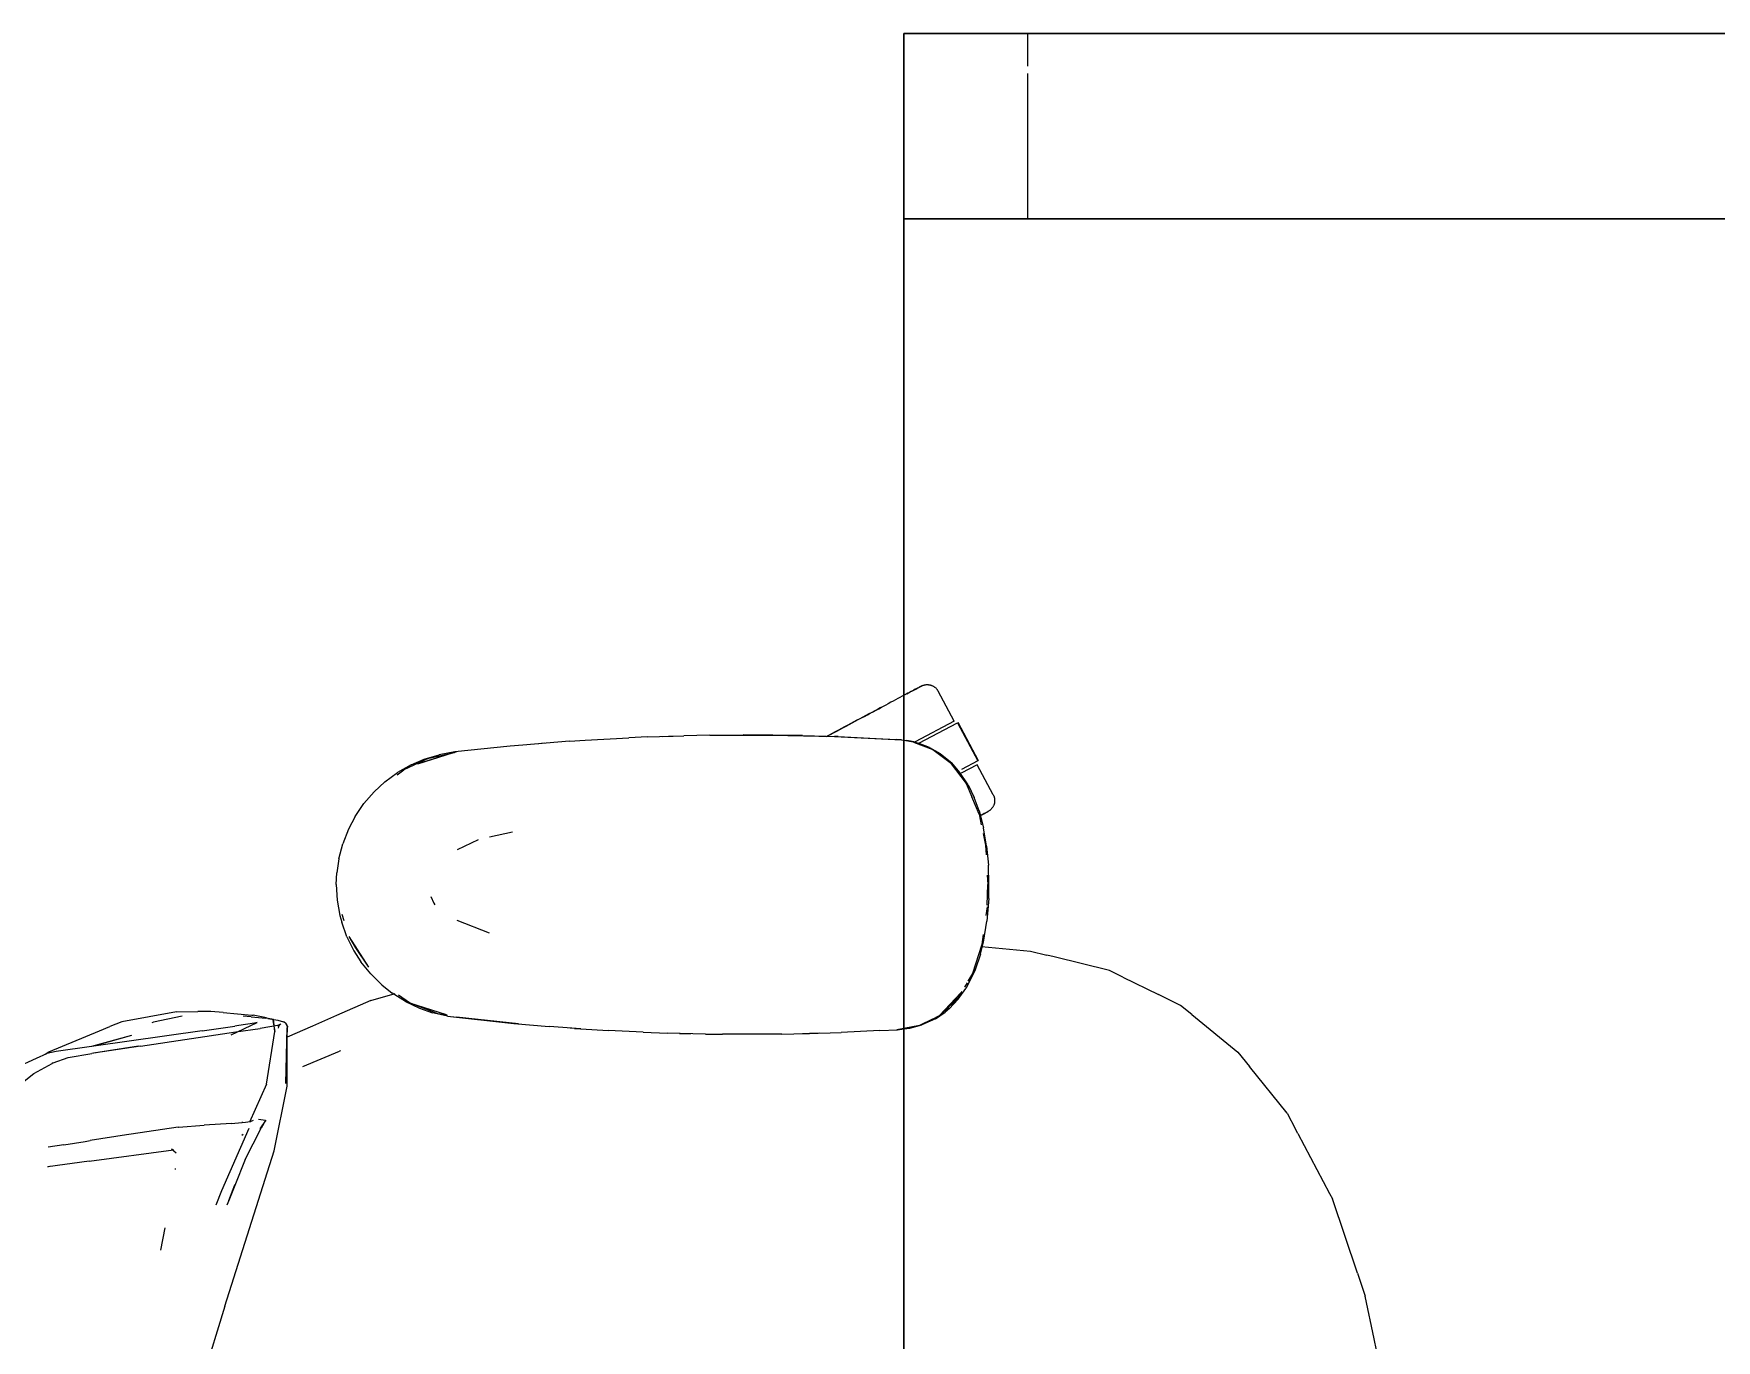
# Model space of a CAD drawing. Header units: millimetres. Extents: x 155927 to 326028, y -36033 to 97293.
# Drawn here: x 213525 to 214070, y 10553 to 10976 of the extents above; entities that cross this region are included whole.
import ezdxf

# ---------------------------------------------------------------- set-up
doc = ezdxf.new("R2010")
doc.units = ezdxf.units.MM
doc.header["$MEASUREMENT"] = 0
doc.layers.add('G-IMPT', color=8, linetype='CONTINUOUS', lineweight=9)
doc.layers.add('I-FURN', color=8, linetype='CONTINUOUS', lineweight=9)

msp = doc.modelspace()

# ---------------------------------------------------------------- linework, layer by layer
at = {"layer": 'G-IMPT'}
for p, q in [((213679.6, 10744.91), (213661.67, 10743.01)), ((213683.73, 10745.26), (213679.6, 10744.91)), ((213698.79, 10746.51), (213683.73, 10745.26)), ((213690.6, 10745.86), (213688.93, 10745.69)), ((213698.79, 10746.51), (213703.88, 10746.83)), ((213703.88, 10746.83), (213718.01, 10747.64)), ((213724.04, 10747.9), (213718.01, 10747.64)), ((213724.04, 10747.9), (213735.8, 10748.29)), ((213728.92, 10748.04), (213730.86, 10748.15)), ((213730.86, 10748.15), (213732.36, 10748.16)), ((213744.22, 10748.45), (213735.8, 10748.29)), ((213744.22, 10748.45), (213755.01, 10748.54)), ((213744.22, 10748.45), (213764.4, 10748.5)), ((213744.22, 10748.45), (213774.23, 10748.34)), ((213774.23, 10748.34), (213755.01, 10748.54)), ((213764.29, 10748.46), (213766.44, 10748.48)), ((213764.4, 10748.5), (213774.23, 10748.34)), ((213764.4, 10748.5), (213785.8, 10747.99)), ((213764.4, 10748.5), (213784.59, 10748.03)), ((213766.44, 10748.48), (213768.35, 10748.41)), ((213774.23, 10748.34), (213785.8, 10747.99)), ((213785.8, 10747.99), (213784.59, 10748.03)), ((213784.59, 10748.03), (213806.37, 10746.95)), ((213784.59, 10748.03), (213804.77, 10747.06)), ((213785.8, 10747.99), (213806.37, 10746.95)), ((213802.53, 10747.14), (213804.77, 10747.06)), ((213806.37, 10746.95), (213804.77, 10747.06)), ((213806.37, 10746.95), (213808.02, 10746.69)), ((213810.23, 10746.23), (213807.07, 10746.71)), ((213810.41, 10746.25), (213808.02, 10746.69)), ((213810.23, 10746.23), (213816.43, 10743.82)), ((213810.41, 10746.25), (213811.76, 10745.88)), ((213815.4, 10744.49), (213811.76, 10745.88)), ((213815.4, 10744.49), (213818.83, 10742.53)), ((213647.53, 10738.84), (213643.09, 10736.32)), ((213653.22, 10740.97), (213645.15, 10737.23)), ((213647.53, 10738.84), (213651.77, 10740.65)), ((213662.19, 10743.01), (213649.73, 10739.18)), ((213649.73, 10739.18), (213658.87, 10742.09)), ((213651.77, 10740.65), (213656.63, 10742.11)), ((213653.22, 10740.97), (213661.62, 10742.88)), ((213661.67, 10743.01), (213656.63, 10742.11)), ((213662.19, 10743.01), (213658.87, 10742.09)), ((213816.43, 10743.82), (213822.05, 10739.65)), ((213818.83, 10742.53), (213822.57, 10739.45)), ((213822.05, 10739.65), (213827.27, 10732.86)), ((213825.24, 10736.41), (213822.57, 10739.45)), ((213639, 10733.33), (213643.09, 10736.32)), ((213643.05, 10735.63), (213645.15, 10737.23)), ((213827.9, 10732.37), (213825.24, 10736.41)), ((213632.24, 10726.33), (213635.57, 10730.16)), ((213639, 10733.33), (213635.57, 10730.16)), ((213827.27, 10732.86), (213829.11, 10728.47)), ((213827.9, 10732.37), (213829.88, 10728.29)), ((213831.44, 10722.84), (213829.11, 10728.47)), ((213831.46, 10723.96), (213829.88, 10728.29)), ((213629.41, 10722.16), (213632.24, 10726.33)), ((213831.44, 10722.84), (213832.15, 10719.38)), ((213831.46, 10723.96), (213832.89, 10718.48)), ((213627.22, 10718), (213625.39, 10713.29)), ((213629.41, 10722.16), (213627.22, 10718)), ((213680.39, 10717.04), (213672.96, 10715.47)), ((213833.89, 10712.55), (213832.89, 10718.48)), ((213624.13, 10708.42), (213625.39, 10713.29)), ((213662.56, 10711.44), (213669.34, 10714.7)), ((213832.71, 10716.63), (213833.48, 10712.88)), ((213833.48, 10712.88), (213833.68, 10709.68)), ((213833.89, 10712.55), (213834.46, 10706.4)), ((213624.13, 10708.42), (213623.48, 10703.91)), ((213834.64, 10700.06), (213834.46, 10706.4)), ((213623.31, 10700.06), (213623.48, 10703.91)), ((213834.07, 10703.17), (213834.27, 10700.06)), ((213623.31, 10700.06), (213623.61, 10695.02)), ((213653.92, 10696.23), (213654.94, 10694.01)), ((213834.55, 10695.55), (213833.98, 10688.24)), ((213834.05, 10693.39), (213834.27, 10700.06)), ((213834.55, 10695.55), (213834.64, 10700.06)), ((213623.61, 10695.02), (213624.49, 10690.07)), ((213624.49, 10690.07), (213625.05, 10687.94)), ((213625.85, 10688.38), (213625.23, 10690.41)), ((213654.94, 10694.01), (213655.24, 10693.56)), ((213834.03, 10692.89), (213833.64, 10690.11)), ((213626.76, 10683.17), (213625.05, 10687.94)), ((213672.89, 10684.34), (213662.46, 10688.48)), ((213832.86, 10681.47), (213833.98, 10688.24)), ((213626.76, 10683.17), (213629, 10678.66)), ((213627.41, 10683.26), (213629.57, 10679.59)), ((213627.41, 10683.26), (213633.73, 10673.31)), ((213629.57, 10679.59), (213633.73, 10673.31)), ((213832.31, 10680.63), (213829.28, 10671.24)), ((213831.88, 10677.55), (213832.86, 10681.47)), ((213832.18, 10680.01), (213848.05, 10678.57)), ((213832.77, 10683.92), (213832.31, 10680.63)), ((213629, 10678.66), (213631.27, 10675.11)), ((213634.46, 10671.14), (213631.27, 10675.11)), ((213831.88, 10677.55), (213830.14, 10672.46)), ((213848.05, 10678.57), (213853.34, 10677.27)), ((213855.72, 10676.69), (213853.34, 10677.27)), ((213873.66, 10672.29), (213855.72, 10676.69)), ((213634.46, 10671.14), (213638.06, 10667.59)), ((213827.53, 10668.32), (213826.67, 10666.88)), ((213829.28, 10671.24), (213827.81, 10668.79)), ((213830.14, 10672.46), (213827.94, 10667.82)), ((213878.02, 10670.14), (213873.66, 10672.29)), ((213878.02, 10670.14), (213889.49, 10664.49)), ((213634.54, 10662.52), (213623.41, 10657.66)), ((213634.54, 10662.52), (213642.36, 10664.78)), ((213638.06, 10667.59), (213641.37, 10664.96)), ((213645.7, 10662.23), (213641.37, 10664.96)), ((213647.02, 10661.84), (213643.44, 10664.26)), ((213825.51, 10665.03), (213818.61, 10657.64)), ((213824.32, 10662.94), (213818.61, 10657.64)), ((213824.1, 10663.4), (213821.02, 10659.87)), ((213821.82, 10659.95), (213824.68, 10662.99)), ((213825.51, 10665.03), (213824.23, 10663.56)), ((213825.84, 10665.49), (213824.32, 10662.94)), ((213824.68, 10662.99), (213827.13, 10666.45)), ((213827.94, 10667.82), (213827.13, 10666.45)), ((213896.65, 10660.97), (213889.49, 10664.49)), ((213571.55, 10658.93), (213553.85, 10655.69)), ((213573.41, 10657.52), (213564.1, 10655.48)), ((213571.55, 10658.93), (213578.51, 10658.96)), ((213582.68, 10658.96), (213578.51, 10658.96)), ((213586.64, 10658.62), (213582.68, 10658.96)), ((213586.64, 10658.62), (213595.96, 10657.81)), ((213595.8, 10657.3), (213593.21, 10657.51)), ((213595.8, 10657.3), (213600.48, 10656.78)), ((213595.96, 10657.81), (213596.43, 10657.77)), ((213600.68, 10656.96), (213596.43, 10657.77)), ((213623.41, 10657.66), (213615.58, 10654.24)), ((213645.7, 10662.23), (213650.28, 10660.04)), ((213656.24, 10658.23), (213647.02, 10661.84)), ((213647.02, 10661.84), (213649.73, 10660.94)), ((213647.02, 10661.84), (213658.87, 10658.02)), ((213649.73, 10660.94), (213658.87, 10658.02)), ((213650.28, 10660.04), (213654.41, 10658.6)), ((213659.37, 10657.44), (213654.41, 10658.6)), ((213659.29, 10657.66), (213656.24, 10658.23)), ((213659.37, 10657.44), (213682.32, 10654.98)), ((213659.37, 10657.44), (213662.19, 10657.11)), ((213659.37, 10657.44), (213680.81, 10655.09)), ((213682.32, 10654.98), (213662.19, 10657.11)), ((213816.37, 10656.53), (213818.61, 10657.64)), ((213817.28, 10656.61), (213820.5, 10658.81)), ((213818.61, 10657.64), (213821.02, 10659.87)), ((213821.82, 10659.95), (213820.5, 10658.81)), ((213900.31, 10657.99), (213896.65, 10660.97)), ((213900.31, 10657.99), (213915.25, 10645.82)), ((213530.18, 10645.91), (213546.63, 10652.71)), ((213579.83, 10652.75), (213532.61, 10646.07)), ((213546.63, 10652.71), (213549.99, 10654.1)), ((213553.85, 10655.69), (213549.99, 10654.1)), ((213559.92, 10647.8), (213590.79, 10652.36)), ((213564.1, 10655.48), (213563.53, 10655.33)), ((213579.83, 10652.75), (213590.49, 10654.19)), ((213589.24, 10651.38), (213597.67, 10655.38)), ((213591.79, 10654.4), (213590.49, 10654.19)), ((213590.79, 10652.36), (213598.64, 10653.47)), ((213596.81, 10655.24), (213591.79, 10654.4)), ((213597.67, 10655.38), (213596.81, 10655.24)), ((213604.91, 10654.58), (213598.64, 10653.47)), ((213601.1, 10656.7), (213600.48, 10656.78)), ((213600.68, 10656.96), (213603.01, 10656.52)), ((213600.74, 10635.48), (213603.46, 10652.53)), ((213601.1, 10656.7), (213604.38, 10656.17)), ((213602.77, 10656.11), (213603.4, 10652.56)), ((213602.77, 10656.11), (213603.46, 10652.53)), ((213603.4, 10652.56), (213603.01, 10656.52)), ((213604.29, 10654.41), (213605.39, 10654.97)), ((213604.29, 10654.41), (213604.91, 10654.58)), ((213604.38, 10656.17), (213606.24, 10655.62)), ((213604.56, 10654.03), (213604.49, 10653.54)), ((213604.56, 10654.03), (213604.89, 10654.57)), ((213604.89, 10654.57), (213605.39, 10654.97)), ((213606.78, 10655.3), (213606.24, 10655.62)), ((213606.78, 10655.3), (213607.15, 10654.8)), ((213606.93, 10635.67), (213607.52, 10654.11)), ((213606.93, 10635.67), (213607.42, 10653.65)), ((213607.54, 10654.23), (213607.15, 10654.8)), ((213607.54, 10654.23), (213607.35, 10653.36)), ((213607.35, 10653.36), (213607.38, 10653.48)), ((213607.37, 10634.78), (213607.42, 10653.65)), ((213607.42, 10653.65), (213607.38, 10653.48)), ((213615.58, 10654.24), (213607.41, 10650.67)), ((213607.52, 10654.11), (213607.42, 10653.65)), ((213680.81, 10655.09), (213692.2, 10654.1)), ((213702.49, 10653.37), (213692.2, 10654.1)), ((213700.45, 10653.51), (213699.03, 10653.64)), ((213700.45, 10653.51), (213702.35, 10653.42)), ((213702.49, 10653.37), (213711.36, 10652.81)), ((213722.67, 10652.27), (213711.36, 10652.81)), ((213722.67, 10652.27), (213730.55, 10651.98)), ((213742.85, 10651.69), (213730.55, 10651.98)), ((213734.42, 10651.9), (213736.08, 10651.82)), ((213736.08, 10651.82), (213738.16, 10651.82)), ((213742.85, 10651.69), (213748.33, 10651.61)), ((213763.04, 10651.61), (213748.33, 10651.61)), ((213767.55, 10651.66), (213763.04, 10651.61)), ((213767.55, 10651.66), (213783.22, 10652.04)), ((213774.28, 10651.83), (213776.49, 10651.83)), ((213779.82, 10651.98), (213776.49, 10651.83)), ((213783.22, 10652.04), (213786.77, 10652.16)), ((213799.33, 10652.78), (213786.77, 10652.16)), ((213799.33, 10652.78), (213804.99, 10653.06)), ((213807.07, 10653.49), (213804.77, 10653.06)), ((213804.99, 10653.06), (213807.07, 10653.32)), ((213812.11, 10654.43), (213807.07, 10653.49)), ((213807.07, 10653.32), (213809, 10653.56)), ((213809, 10653.56), (213812.95, 10654.62)), ((213816.37, 10656.53), (213812.11, 10654.43)), ((213817.28, 10656.61), (213812.95, 10654.62)), ((213557.03, 10651.2), (213544.08, 10647.7)), ((213559.31, 10647.71), (213544.15, 10645.41)), ((213559.92, 10647.8), (213544.73, 10645.48)), ((213559.31, 10647.71), (213544.73, 10645.48)), ((213557.03, 10651.2), (213545.14, 10647.85)), ((213624.64, 10646.24), (213624.37, 10646.14)), ((213519.68, 10640.8), (213526.25, 10643.86)), ((213525.43, 10638.86), (213531.27, 10642.14)), ((213526.25, 10643.86), (213529.62, 10645.43)), ((213529.01, 10645.14), (213530.18, 10645.91)), ((213532.61, 10646.07), (213529.62, 10645.43)), ((213531.69, 10642.36), (213531.27, 10642.14)), ((213531.69, 10642.36), (213536.48, 10644.11)), ((213536.48, 10644.11), (213544.15, 10645.41)), ((213612.52, 10641.21), (213624.37, 10646.14)), ((213915.25, 10645.82), (213919.02, 10641.16)), ((213931.22, 10626.02), (213919.02, 10641.16)), ((213518.46, 10633.44), (213525.43, 10638.86)), ((213600.74, 10635.48), (213595.16, 10623.19)), ((213603.18, 10613.82), (213607.37, 10634.78)), ((213931.22, 10626.02), (213933.93, 10620.89)), ((213555.39, 10619.04), (213543.62, 10617.17)), ((213556.94, 10619.29), (213555.39, 10619.04)), ((213572.16, 10621.5), (213556.94, 10619.29)), ((213572.16, 10621.5), (213572.24, 10621.51)), ((213572.24, 10621.51), (213580.48, 10622.13)), ((213589.33, 10622.76), (213580.48, 10622.13)), ((213586.2, 10601), (213595.12, 10621.16)), ((213589.33, 10622.76), (213592.73, 10623.01)), ((213593.1, 10623.05), (213592.73, 10623.01)), ((213592.75, 10618.99), (213593.18, 10619.26)), ((213593.1, 10623.05), (213595.57, 10623.34)), ((213593.75, 10611.11), (213599.03, 10621.22)), ((213595.57, 10623.34), (213595.63, 10623.36)), ((213596.4, 10623.64), (213595.63, 10623.36)), ((213598.14, 10624.11), (213599.67, 10623.95)), ((213600.38, 10623.67), (213598.54, 10620.97)), ((213600.38, 10623.67), (213599.03, 10621.22)), ((213599.67, 10623.95), (213600.35, 10623.8)), ((213600.35, 10623.8), (213600.38, 10623.67)), ((213600.38, 10623.67), (213600.41, 10623.5)), ((213934.66, 10619.52), (213933.93, 10620.89)), ((213934.66, 10619.52), (213944.95, 10600.01)), ((213535.12, 10615.85), (213530.05, 10615.1)), ((213535.12, 10615.85), (213541.96, 10616.91)), ((213541.96, 10616.91), (213543.62, 10617.17)), ((213543.31, 10610.5), (213570.64, 10614.23)), ((213571.5, 10613.12), (213569.94, 10614.36)), ((213570.15, 10614.32), (213570.38, 10614.28)), ((213570.64, 10614.23), (213570.38, 10614.28)), ((213587.19, 10563.58), (213603.18, 10613.82)), ((213543.31, 10610.5), (213529.96, 10608.72)), ((213529.96, 10608.72), (213530.43, 10608.86)), ((213571.15, 10608.17), (213571.1, 10607.82)), ((213593.75, 10611.11), (213590.5, 10602.64)), ((213588.48, 10597.74), (213590.5, 10602.84)), ((213590.5, 10602.64), (213588.48, 10597.74)), ((213590.5, 10602.84), (213589.1, 10599.31)), ((213584.46, 10596.42), (213586.2, 10601)), ((213588.48, 10597.74), (213587.92, 10596.33)), ((213944.95, 10600.01), (213945.83, 10598.35)), ((213953.98, 10574.26), (213945.83, 10598.35)), ((213566.47, 10581.69), (213567.88, 10588.95)), ((213953.98, 10574.26), (213956.5, 10566.82)), ((213959.37, 10553), (213956.5, 10566.82)), ((213587.19, 10563.58), (213578, 10533.61)), ((213960.13, 10549.32), (213959.37, 10553))]:
    msp.add_line(p, q, dxfattribs=at)
at = {"layer": 'I-FURN'}
for p, q in [((213807.07, 10975.6), (214607.07, 10975.6)), ((213847.07, 10975.6), (213807.07, 10975.6)), ((213807.07, 10975.6), (213807.07, 10915.6)), ((213807.07, 10915.6), (213807.07, 10975.6)), ((214607.07, 10975.6), (213807.07, 10975.6)), ((213807.07, 10975.6), (213807.07, 9375.6)), ((213807.07, 9375.6), (213807.07, 10975.6)), ((213807.07, 10975.6), (214607.07, 10975.6)), ((214567.07, 10975.6), (213847.07, 10975.6)), ((213847.07, 10975.6), (213847.07, 10965.02)), ((213847.07, 10975.6), (213847.07, 10965.02)), ((213847.07, 10962.7), (213847.07, 10915.6)), ((213847.07, 10962.7), (213847.07, 10915.6)), ((213807.07, 10915.6), (213847.07, 10915.6)), ((214242.07, 10915.6), (213807.07, 10915.6)), ((213847.07, 10915.6), (214567.07, 10915.6)), ((213805.83, 10760.68), (213805.13, 10760.3)), ((213806.51, 10761.04), (213805.83, 10760.68)), ((213807.16, 10761.38), (213806.51, 10761.04)), ((213807.78, 10761.71), (213807.16, 10761.38)), ((213808.36, 10762.02), (213807.78, 10761.71)), ((213808.05, 10761.86), (213808.62, 10762.16)), ((213808.91, 10762.31), (213808.36, 10762.02)), ((213808.62, 10762.16), (213809.15, 10762.44)), ((213809.43, 10762.59), (213808.91, 10762.31)), ((213809.15, 10762.44), (213809.65, 10762.71)), ((213809.91, 10762.84), (213809.43, 10762.59)), ((213809.65, 10762.71), (213810.12, 10762.96)), ((213810.36, 10763.08), (213809.91, 10762.84)), ((213810.12, 10762.96), (213810.55, 10763.18)), ((213810.77, 10763.3), (213810.36, 10763.08)), ((213810.55, 10763.18), (213810.94, 10763.39)), ((213811.14, 10763.5), (213810.77, 10763.3)), ((213810.94, 10763.39), (213811.3, 10763.58)), ((213811.47, 10763.68), (213811.14, 10763.5)), ((213811.3, 10763.58), (213811.62, 10763.75)), ((213811.77, 10763.83), (213811.47, 10763.68)), ((213811.62, 10763.75), (213811.9, 10763.9)), ((213812.03, 10763.97), (213811.77, 10763.83)), ((213811.9, 10763.9), (213812.14, 10764.03)), ((213812.25, 10764.09), (213812.03, 10763.97)), ((213812.14, 10764.03), (213812.34, 10764.14)), ((213812.43, 10764.18), (213812.25, 10764.09)), ((213812.34, 10764.14), (213812.5, 10764.22)), ((213812.57, 10764.26), (213812.43, 10764.18)), ((213812.5, 10764.22), (213812.62, 10764.29)), ((213812.67, 10764.31), (213812.57, 10764.26)), ((213812.62, 10764.29), (213812.7, 10764.33)), ((213812.73, 10764.34), (213812.67, 10764.31)), ((213812.7, 10764.33), (213812.75, 10764.35)), ((213812.75, 10764.36), (213812.73, 10764.34)), ((213812.75, 10764.36), (213812.89, 10764.43)), ((213812.75, 10764.35), (213812.75, 10764.36)), ((213812.89, 10764.43), (213813.04, 10764.5)), ((213813.04, 10764.5), (213813.19, 10764.56)), ((213813.19, 10764.56), (213813.34, 10764.61)), ((213813.34, 10764.61), (213813.5, 10764.66)), ((213813.5, 10764.66), (213813.65, 10764.7)), ((213813.65, 10764.7), (213813.81, 10764.74)), ((213813.81, 10764.74), (213813.97, 10764.77)), ((213813.97, 10764.77), (213814.13, 10764.79)), ((213814.13, 10764.79), (213814.29, 10764.81)), ((213814.29, 10764.81), (213814.45, 10764.82)), ((213814.45, 10764.82), (213814.61, 10764.83)), ((213814.61, 10764.83), (213814.77, 10764.82)), ((213814.77, 10764.82), (213814.93, 10764.82)), ((213814.93, 10764.82), (213815.09, 10764.8)), ((213815.09, 10764.8), (213815.25, 10764.78)), ((213815.25, 10764.78), (213815.41, 10764.75)), ((213815.41, 10764.75), (213815.57, 10764.72)), ((213815.57, 10764.72), (213815.72, 10764.68)), ((213815.72, 10764.68), (213815.88, 10764.63)), ((213815.88, 10764.63), (213816.03, 10764.58)), ((213816.03, 10764.58), (213816.18, 10764.52)), ((213816.18, 10764.52), (213816.33, 10764.46)), ((213816.33, 10764.46), (213816.47, 10764.39)), ((213816.47, 10764.39), (213816.62, 10764.31)), ((213816.62, 10764.31), (213816.75, 10764.23)), ((213816.75, 10764.23), (213816.89, 10764.14)), ((213816.89, 10764.14), (213817.02, 10764.05)), ((213817.02, 10764.05), (213817.15, 10763.95)), ((213817.15, 10763.95), (213817.27, 10763.85)), ((213817.27, 10763.85), (213817.39, 10763.74)), ((213817.39, 10763.74), (213817.51, 10763.63)), ((213817.51, 10763.63), (213817.62, 10763.51)), ((213817.62, 10763.51), (213817.73, 10763.39)), ((213817.73, 10763.39), (213817.83, 10763.27)), ((213817.83, 10763.27), (213817.92, 10763.14)), ((213817.92, 10763.14), (213818.02, 10763)), ((213818.02, 10763), (213818.1, 10762.87)), ((213818.1, 10762.87), (213818.18, 10762.73)), ((213818.18, 10762.73), (213818.2, 10762.69)), ((213823.35, 10753), (213818.2, 10762.69)), ((213795.78, 10755.33), (213794.82, 10754.82)), ((213795.26, 10755.06), (213796.21, 10755.56)), ((213796.72, 10755.83), (213795.78, 10755.33)), ((213796.21, 10755.56), (213797.15, 10756.06)), ((213797.65, 10756.33), (213796.72, 10755.83)), ((213797.15, 10756.06), (213798.07, 10756.55)), ((213798.57, 10756.81), (213797.65, 10756.33)), ((213798.07, 10756.55), (213798.98, 10757.03)), ((213799.46, 10757.29), (213798.57, 10756.81)), ((213798.98, 10757.03), (213799.87, 10757.51)), ((213800.34, 10757.76), (213799.46, 10757.29)), ((213799.87, 10757.51), (213800.74, 10757.97)), ((213801.2, 10758.21), (213800.34, 10757.76)), ((213800.74, 10757.97), (213801.58, 10758.42)), ((213802.03, 10758.65), (213801.2, 10758.21)), ((213802.84, 10759.09), (213802.03, 10758.65)), ((213803.63, 10759.51), (213802.84, 10759.09)), ((213804.39, 10759.91), (213803.63, 10759.51)), ((213805.13, 10760.3), (213804.39, 10759.91)), ((213784.34, 10749.25), (213785.33, 10749.78)), ((213785.88, 10750.07), (213784.87, 10749.53)), ((213785.33, 10749.78), (213786.34, 10750.31)), ((213786.88, 10750.6), (213785.88, 10750.07)), ((213786.34, 10750.31), (213787.34, 10750.85)), ((213787.89, 10751.13), (213786.88, 10750.6)), ((213787.34, 10750.85), (213788.35, 10751.38)), ((213788.89, 10751.67), (213787.89, 10751.13)), ((213788.35, 10751.38), (213789.35, 10751.91)), ((213789.89, 10752.2), (213788.89, 10751.67)), ((213789.35, 10751.91), (213790.35, 10752.45)), ((213790.89, 10752.73), (213789.89, 10752.2)), ((213790.35, 10752.45), (213791.35, 10752.98)), ((213791.89, 10753.26), (213790.89, 10752.73)), ((213791.35, 10752.98), (213792.34, 10753.5)), ((213792.87, 10753.79), (213791.89, 10753.26)), ((213792.34, 10753.5), (213793.32, 10754.03)), ((213793.85, 10754.31), (213792.87, 10753.79)), ((213793.32, 10754.03), (213794.3, 10754.54)), ((213794.82, 10754.82), (213793.85, 10754.31)), ((213794.3, 10754.54), (213795.26, 10755.06)), ((213823.35, 10753), (213810.69, 10746.27)), ((213811.97, 10745.82), (213824.47, 10752.47)), ((213824.47, 10752.47), (213831.05, 10740.11)), ((213831.22, 10740.2), (213824.65, 10752.56)), ((213782.89, 10748.48), (213781.9, 10747.95)), ((213782.35, 10748.19), (213783.34, 10748.72)), ((213783.88, 10749), (213782.89, 10748.48)), ((213783.34, 10748.72), (213784.34, 10749.25)), ((213784.87, 10749.53), (213783.88, 10749)), ((213830.86, 10738.88), (213825.67, 10736.12)), ((213831.05, 10740.11), (213825.76, 10737.29)), ((213836.01, 10729.19), (213830.86, 10738.88)), ((213836.01, 10729.19), (213836.09, 10729.05)), ((213836.09, 10729.05), (213836.15, 10728.9)), ((213836.15, 10728.9), (213836.21, 10728.75)), ((213836.21, 10728.75), (213836.27, 10728.6)), ((213836.27, 10728.6), (213836.32, 10728.45)), ((213836.32, 10728.45), (213836.36, 10728.29)), ((213836.36, 10728.29), (213836.4, 10728.13)), ((213836.4, 10728.13), (213836.43, 10727.97)), ((213836.43, 10727.97), (213836.45, 10727.82)), ((213831.72, 10722.34), (213832.15, 10722.57)), ((213832.36, 10722.68), (213831.95, 10722.47)), ((213832.15, 10722.57), (213832.54, 10722.78)), ((213832.74, 10722.88), (213832.36, 10722.68)), ((213832.54, 10722.78), (213832.89, 10722.97)), ((213833.07, 10723.06), (213832.74, 10722.88)), ((213832.89, 10722.97), (213833.21, 10723.14)), ((213833.37, 10723.22), (213833.07, 10723.06)), ((213833.21, 10723.14), (213833.49, 10723.28)), ((213833.63, 10723.36), (213833.37, 10723.22)), ((213833.49, 10723.28), (213833.73, 10723.41)), ((213833.85, 10723.47), (213833.63, 10723.36)), ((213833.73, 10723.41), (213833.93, 10723.52)), ((213834.03, 10723.57), (213833.85, 10723.47)), ((213833.93, 10723.52), (213834.1, 10723.61)), ((213834.17, 10723.64), (213834.03, 10723.57)), ((213834.1, 10723.61), (213834.22, 10723.67)), ((213834.27, 10723.7), (213834.17, 10723.64)), ((213834.22, 10723.67), (213834.3, 10723.71)), ((213834.33, 10723.73), (213834.27, 10723.7)), ((213834.3, 10723.71), (213834.34, 10723.74)), ((213834.35, 10723.74), (213834.33, 10723.73)), ((213834.34, 10723.74), (213834.35, 10723.74)), ((213834.38, 10723.76), (213834.35, 10723.74)), ((213834.52, 10723.84), (213834.38, 10723.76)), ((213834.66, 10723.93), (213834.52, 10723.84)), ((213834.79, 10724.02), (213834.66, 10723.93)), ((213834.92, 10724.11), (213834.79, 10724.02)), ((213835.05, 10724.21), (213834.92, 10724.11)), ((213835.17, 10724.32), (213835.05, 10724.21)), ((213835.29, 10724.43), (213835.17, 10724.32)), ((213835.4, 10724.55), (213835.29, 10724.43)), ((213835.51, 10724.67), (213835.4, 10724.55)), ((213835.61, 10724.79), (213835.51, 10724.67)), ((213835.71, 10724.92), (213835.61, 10724.79)), ((213835.8, 10725.05), (213835.71, 10724.92)), ((213835.89, 10725.19), (213835.8, 10725.05)), ((213835.97, 10725.33), (213835.89, 10725.19)), ((213836.05, 10725.47), (213835.97, 10725.33)), ((213836.12, 10725.61), (213836.05, 10725.47)), ((213836.18, 10725.76), (213836.12, 10725.61)), ((213836.24, 10725.91), (213836.18, 10725.76)), ((213836.29, 10726.06), (213836.24, 10725.91)), ((213836.34, 10726.22), (213836.29, 10726.06)), ((213836.38, 10726.37), (213836.34, 10726.22)), ((213836.41, 10726.53), (213836.38, 10726.37)), ((213836.44, 10726.69), (213836.41, 10726.53)), ((213836.46, 10726.85), (213836.44, 10726.69)), ((213836.45, 10727.82), (213836.47, 10727.66)), ((213836.47, 10727.01), (213836.46, 10726.85)), ((213836.47, 10727.66), (213836.48, 10727.49)), ((213836.48, 10727.17), (213836.47, 10727.01)), ((213836.48, 10727.49), (213836.48, 10727.33)), ((213836.48, 10727.33), (213836.48, 10727.17))]:
    msp.add_line(p, q, dxfattribs=at)

doc.saveas('drawing.dxf')
